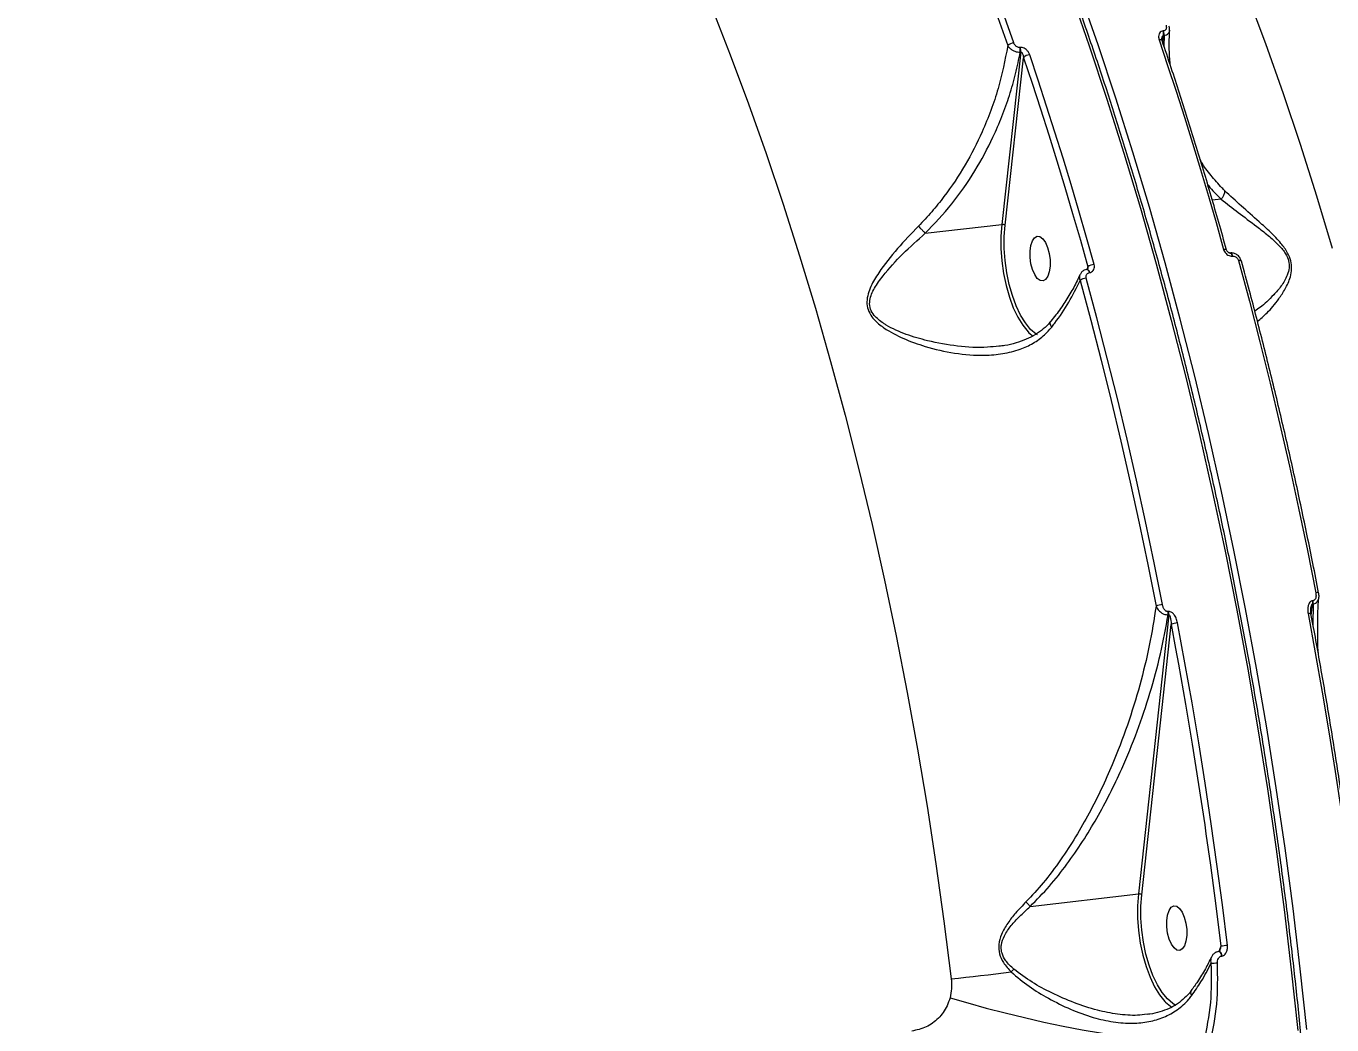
# Model space of a CAD drawing. Header units: millimetres. Extents: x 10684 to 26054, y -4768 to 6894.
# Drawn here: x 18638.1 to 18899.5, y -2797.3 to -2597.4 of the extents above; entities that cross this region are included whole.
import ezdxf

# ---------------------------------------------------------------- set-up
doc = ezdxf.new("R2010")
doc.units = ezdxf.units.MM
doc.layers.add('DIKOM_ОБЪЕКТ', color=7, linetype='Continuous')
doc.layers.add('DIKOM_РАЗМЕР_ОБЪЕКТА', color=7, linetype='Continuous')
doc.styles.add('style1', font='arial.ttf', dxfattribs={"width": 0.8})
doc.dimstyles.new('1-50', dxfattribs={"dimtxt": 300, "dimasz": 200, "dimexe": 100, "dimexo": 0, "dimgap": 100, "dimtad": 1, "dimtxsty": 'style1', "dimcen": 200, "dimclrd": 7, "dimclre": 7, "dimclrt": 7, "dimadec": 1, "dimazin": 2, "dimtfac": 1, "dimtmove": 0, "dimatfit": 2, "dimfxl": 0, "dimlwd": 25, "dimlwe": 18, "dimarcsym": 0})

# ---------------------------------------------------------------- blocks, each defined once
blk = doc.blocks.new('*D12')
at = {"layer": 'Defpoints', "color": 0, "transparency": 16777216}
for p in [(20201.02, 3555.88), (18130.62, -3300.31), (24750.12, -3300.31)]:
    blk.add_point(p, dxfattribs=at)
at = {"layer": 'DIKOM_РАЗМЕР_ОБЪЕКТА', "color": 7, "lineweight": 18, "transparency": 16777216}
for p, q in [((20201.02, 3555.88), (24850.12, 3555.88)), ((18130.62, -3300.31), (24850.12, -3300.31))]:
    blk.add_line(p, q, dxfattribs=at)
at = {"layer": 'DIKOM_РАЗМЕР_ОБЪЕКТА', "color": 7, "lineweight": 25, "transparency": 16777216}
blk.add_line((24750.12, 3355.88), (24750.12, -3100.31), dxfattribs=at)
at = {"layer": 'DIKOM_РАЗМЕР_ОБЪЕКТА', "color": 7, "transparency": 16777216}
for points in [[(24716.79, 3355.88), (24783.45, 3355.88), (24750.12, 3555.88)], [(24716.79, -3100.31), (24783.45, -3100.31), (24750.12, -3300.31)]]:
    blk.add_solid(points, dxfattribs=at)
at = {"layer": 'DIKOM_РАЗМЕР_ОБЪЕКТА', "color": 7, "transparency": 16777216, "insert": (24496.95, 958.92), "char_height": 300, "attachment_point": 5, "rotation": 90, "style": 'style1'}
blk.add_mtext('6850', dxfattribs=at)

msp = doc.modelspace()

# ---------------------------------------------------------------- linework, layer by layer
at = {"layer": 'DIKOM_ОБЪЕКТ', "color": 7, "linetype": 'Continuous', "lineweight": 15}
for p, q in [((18865.796, -2598.388), (18865.703, -2598.399)), ((18865.649, -2600.712), (18865.804, -2599.302)), ((18865.804, -2599.302), (18865.896, -2599.292)), ((18865.896, -2599.292), (18865.892, -2601.439)), ((18837.212, -2602.602), (18833.415, -2637.118)), ((18834.081, -2637.275), (18837.77, -2603.746)), ((18837.112, -2601.699), (18837.02, -2601.71)), ((18837.12, -2602.613), (18837.212, -2602.602)), ((18877.339, -2632.049), (18875.556, -2632.254)), ((18818.083, -2638.888), (18833.415, -2637.118)), ((18879.121, -2642.84), (18879.092, -2642.843)), ((18850.653, -2645.609), (18850.447, -2646.168)), ((18879.577, -2643.456), (18879.607, -2643.453)), ((18850.501, -2646.143), (18850.472, -2646.147)), ((18850.957, -2646.76), (18850.986, -2646.756)), ((18838.862, -2658.786), (18839.703, -2659.51)), ((18895.388, -2715.416), (18895.655, -2713.091)), ((18895.735, -2712.438), (18895.627, -2712.451)), ((18895.655, -2713.091), (18895.764, -2713.078)), ((18895.764, -2713.078), (18895.724, -2717.233)), ((18866.844, -2715.228), (18860.782, -2771.125)), ((18866.814, -2714.596), (18866.705, -2714.609)), ((18866.735, -2715.241), (18866.844, -2715.228)), ((18861.448, -2771.28), (18867.315, -2717.18)), ((18867.315, -2717.18), (18868.213, -2721.973)), ((18839.117, -2773.626), (18860.782, -2771.125)), ((18876.934, -2782.606), (18876.856, -2782.615)), ((18877.263, -2781.585), (18876.887, -2782.611)), ((18876.934, -2782.606), (18876.978, -2782.606)), ((18877.404, -2783.554), (18877.482, -2783.544)), ((18868.244, -2793.433), (18867.909, -2793.242))]:
    msp.add_line(p, q, dxfattribs=at)
at = {"layer": 'DIKOM_ОБЪЕКТ', "color": 7, "linetype": 'Continuous', "lineweight": 15, "flags": 128}
for points in [[(18805.566, -2530.279), (18809.494, -2538.557), (18813.342, -2547.02), (18817.108, -2555.662), (18820.789, -2564.477), (18824.382, -2573.458), (18827.885, -2582.6), (18831.295, -2591.896), (18834.611, -2601.34)], [(18835.814, -2600.783), (18832.491, -2591.318), (18829.073, -2582.001), (18825.562, -2572.839), (18821.961, -2563.838), (18818.273, -2555.004), (18814.499, -2546.343), (18810.642, -2537.861), (18806.705, -2529.565)], [(18894.459, -2798.226), (18893.168, -2786.107), (18891.724, -2774.005), (18890.127, -2761.928), (18888.379, -2749.887), (18886.48, -2737.893), (18884.434, -2725.954), (18882.241, -2714.083), (18879.904, -2702.288), (18877.423, -2690.579), (18874.803, -2678.966), (18872.044, -2667.459), (18869.149, -2656.068), (18866.12, -2644.802), (18862.96, -2633.671), (18859.672, -2622.684), (18856.258, -2611.851), (18852.722, -2601.18), (18849.065, -2590.68)], [(18847.278, -2590.886), (18850.935, -2601.386), (18854.471, -2612.057), (18857.885, -2622.89), (18861.173, -2633.877), (18864.333, -2645.009), (18867.362, -2656.274), (18870.257, -2667.665), (18873.016, -2679.172), (18875.636, -2690.785), (18878.117, -2702.494), (18880.454, -2714.289), (18882.647, -2726.161), (18884.693, -2738.099), (18886.592, -2750.093), (18888.34, -2762.134), (18889.937, -2774.211), (18891.381, -2786.314), (18892.672, -2798.432)], [(18899.66, -2641.944), (18896.498, -2631.464), (18893.21, -2621.14), (18889.799, -2610.982), (18886.269, -2600.998), (18882.623, -2591.198)], [(18775.31, -2593.545), (18779.069, -2603.151), (18782.715, -2612.951), (18786.246, -2622.934), (18789.656, -2633.093), (18792.944, -2643.417), (18796.107, -2653.897), (18799.14, -2664.523), (18802.043, -2675.285), (18804.811, -2686.173), (18807.442, -2697.177), (18809.935, -2708.287), (18812.286, -2719.492), (18814.493, -2730.783), (18816.554, -2742.148), (18818.468, -2753.577), (18820.232, -2765.059), (18821.845, -2776.584), (18823.306, -2788.14)], [(18865.521, -2600.331), (18865.505, -2600.297), (18865.445, -2600.237), (18865.352, -2600.192), (18865.229, -2600.166), (18865.081, -2600.157), (18864.913, -2600.168)], [(18864.913, -2600.168), (18866.628, -2605.285), (18868.314, -2610.441), (18869.973, -2615.635), (18871.602, -2620.865), (18873.203, -2626.131), (18874.774, -2631.431), (18876.316, -2636.765), (18877.827, -2642.131)], [(18837.77, -2603.746), (18839.481, -2608.851), (18841.163, -2613.995), (18842.818, -2619.176), (18844.443, -2624.393), (18846.04, -2629.646), (18847.608, -2634.934), (18849.146, -2640.255), (18850.653, -2645.609)], [(18851.916, -2645.122), (18850.405, -2639.755), (18848.864, -2634.422), (18847.292, -2629.121), (18845.692, -2623.856), (18844.062, -2618.625), (18842.404, -2613.432), (18840.717, -2608.276), (18839.002, -2603.159)], [(18833.415, -2637.118), (18833.247, -2639.47), (18833.252, -2641.928), (18833.429, -2644.435), (18833.776, -2646.931), (18834.282, -2649.359), (18834.937, -2651.662), (18835.726, -2653.786), (18836.629, -2655.681), (18837.626, -2657.303), (18838.694, -2658.615), (18838.862, -2658.786)], [(18840.542, -2659.235), (18840.278, -2659.06), (18839.199, -2658.119), (18838.164, -2656.848), (18837.197, -2655.274), (18836.321, -2653.437), (18835.556, -2651.377), (18834.921, -2649.144), (18834.43, -2646.789), (18834.095, -2644.369), (18833.923, -2641.938), (18833.918, -2639.555), (18834.081, -2637.275)], [(18839.238, -2641.331), (18839.545, -2640.416), (18839.976, -2639.787), (18840.496, -2639.496), (18841.065, -2639.566), (18841.635, -2639.992), (18842.161, -2640.739), (18842.599, -2641.746), (18842.915, -2642.933), (18843.083, -2644.202), (18843.088, -2645.451), (18842.931, -2646.579), (18842.625, -2647.494), (18842.194, -2648.123), (18841.673, -2648.414), (18841.105, -2648.344), (18840.535, -2647.918), (18840.009, -2647.171), (18839.571, -2646.164), (18839.255, -2644.977), (18839.087, -2643.708), (18839.082, -2642.459), (18839.238, -2641.331)], [(18878.421, -2642.247), (18878.406, -2642.216), (18878.351, -2642.171), (18878.261, -2642.138), (18878.141, -2642.121), (18877.994, -2642.118), (18877.827, -2642.131)], [(18879.093, -2642.843), (18879.099, -2642.842), (18879.207, -2642.863), (18879.315, -2642.941), (18879.416, -2643.071), (18879.506, -2643.246), (18879.577, -2643.456)], [(18879.122, -2642.84), (18879.128, -2642.839), (18879.236, -2642.86), (18879.344, -2642.938), (18879.446, -2643.068), (18879.535, -2643.243), (18879.607, -2643.453)], [(18881.397, -2644.475), (18881.372, -2644.433), (18881.313, -2644.393), (18881.223, -2644.365), (18881.105, -2644.351), (18880.964, -2644.35), (18880.804, -2644.362)], [(18880.804, -2644.362), (18882.987, -2652.468), (18885.101, -2660.639), (18887.145, -2668.873), (18889.118, -2677.166), (18891.02, -2685.513), (18892.849, -2693.911), (18894.605, -2702.358), (18896.287, -2710.848)], [(18865.575, -2713.196), (18863.912, -2704.857), (18862.178, -2696.561), (18860.374, -2688.312), (18858.5, -2680.112), (18856.556, -2671.966), (18854.544, -2663.876), (18852.465, -2655.847), (18850.319, -2647.881)], [(18850.472, -2646.147), (18850.478, -2646.146), (18850.586, -2646.167), (18850.694, -2646.245), (18850.796, -2646.375), (18850.885, -2646.55), (18850.957, -2646.76)], [(18850.5, -2646.144), (18850.508, -2646.143), (18850.616, -2646.163), (18850.724, -2646.241), (18850.825, -2646.372), (18850.914, -2646.547), (18850.986, -2646.756)], [(18849.084, -2648.334), (18851.225, -2656.283), (18853.3, -2664.294), (18855.307, -2672.366), (18857.247, -2680.494), (18859.117, -2688.676), (18860.917, -2696.907), (18862.647, -2705.185), (18864.306, -2713.505)], [(18894.742, -2715), (18896.192, -2722.862), (18897.577, -2730.753), (18898.898, -2738.672), (18900.153, -2746.613), (18901.343, -2754.577), (18902.467, -2762.557), (18903.525, -2770.554), (18904.515, -2778.562)], [(18878.589, -2781.423), (18877.581, -2773.287), (18876.504, -2765.164), (18875.358, -2757.057), (18874.144, -2748.968), (18872.863, -2740.901), (18871.514, -2732.86), (18870.099, -2724.846), (18868.618, -2716.864)], [(18868.213, -2721.973), (18868.793, -2725.143), (18870.204, -2733.138), (18871.55, -2741.16), (18872.828, -2749.208), (18874.039, -2757.277), (18874.297, -2759.056)], [(18874.297, -2759.056), (18875.182, -2765.365), (18876.257, -2773.469), (18877.263, -2781.585)], [(18860.782, -2771.125), (18860.614, -2773.477), (18860.619, -2775.935), (18860.797, -2778.441), (18861.143, -2780.938), (18861.649, -2783.366), (18862.304, -2785.669), (18863.093, -2787.793), (18863.996, -2789.688), (18864.993, -2791.31), (18866.061, -2792.621), (18866.229, -2792.793)], [(18867.909, -2793.242), (18867.644, -2793.067), (18866.565, -2792.126), (18865.53, -2790.854), (18864.563, -2789.28), (18863.687, -2787.442), (18862.923, -2785.383), (18862.288, -2783.149), (18861.797, -2780.795), (18861.461, -2778.374), (18861.289, -2775.944), (18861.285, -2773.56), (18861.448, -2771.28)], [(18866.605, -2775.338), (18866.912, -2774.423), (18867.343, -2773.794), (18867.864, -2773.503), (18868.432, -2773.573), (18869.002, -2773.999), (18869.528, -2774.746), (18869.966, -2775.753), (18870.282, -2776.939), (18870.449, -2778.209), (18870.455, -2779.458), (18870.299, -2780.586), (18869.992, -2781.501), (18869.561, -2782.13), (18869.04, -2782.421), (18868.472, -2782.35), (18867.902, -2781.925), (18867.376, -2781.178), (18866.938, -2780.171), (18866.622, -2778.984), (18866.455, -2777.715), (18866.449, -2776.466), (18866.605, -2775.338)], [(18876.855, -2782.615), (18876.917, -2782.618), (18877.045, -2782.683), (18877.167, -2782.822), (18877.272, -2783.026), (18877.354, -2783.276), (18877.404, -2783.554)], [(18876.978, -2782.606), (18876.995, -2782.609), (18877.123, -2782.674), (18877.245, -2782.813), (18877.35, -2783.017), (18877.432, -2783.267), (18877.482, -2783.544)], [(18823.306, -2788.14), (18824.737, -2787.975), (18826.192, -2787.806), (18827.67, -2787.634), (18829.168, -2787.459), (18830.685, -2787.281), (18832.217, -2787.101), (18833.763, -2786.919), (18835.319, -2786.735)], [(18823.058, -2791.881), (18826.61, -2792.934), (18830.299, -2793.958), (18834.088, -2794.941), (18837.94, -2795.873), (18841.816, -2796.747), (18845.678, -2797.553), (18849.489, -2798.284), (18853.21, -2798.931), (18856.805, -2799.489), (18860.238, -2799.953), (18863.476, -2800.317), (18866.486, -2800.577), (18869.239, -2800.733), (18871.708, -2800.781), (18873.867, -2800.722)], [(18866.229, -2792.793), (18867.174, -2793.591), (18867.463, -2793.782)]]:
    msp.add_lwpolyline(points, dxfattribs=at)
at = {"layer": 'DIKOM_ОБЪЕКТ', "color": 7, "linetype": 'Continuous', "lineweight": 15}
for centre, radius, start, end in [((18863.646, -2599.085), 2.169, 354.24389, 18.43649), ((18863.737, -2599.075), 2.17, 354.26914, 18.44279), ((18836, -2602.762), 1.988, 95.35931, 134.33343), ((18834.959, -2602.396), 2.172, 354.26704, 18.415), ((18835.055, -2602.385), 2.169, 354.24387, 18.43651), ((18839.163, -2605.083), 1.931, 94.77042, 136.17563), ((18833.55, -2638.04), 0.931, 55.25004, 98.32497), ((18852.118, -2647.525), 2.412, 94.78866, 127.38634), ((18850.558, -2650.443), 2.573, 95.33723, 124.96072), ((18896.532, -2711.661), 0.849, 67.22274, 106.78168), ((18866.045, -2717.885), 4.713, 95.72667, 111.65577), ((18893.518, -2712.864), 2.149, 353.94893, 11.08764), ((18893.608, -2712.852), 2.168, 354.02449, 11.01207), ((18864.583, -2715.026), 2.163, 354.29145, 11.10981), ((18864.688, -2715.014), 2.166, 354.32695, 11.11746), ((18894.994, -2715.81), 0.848, 67.73109, 107.26289), ((18869.066, -2721.55), 4.707, 95.45979, 111.83171), ((18860.918, -2772.049), 0.934, 55.43657, 98.37194), ((18887.618, -2860.576), 79.666, 96.50749, 97.4687), ((18819.877, -2772.585), 20.945, 317.50046, 319.60922), ((18877.618, -2809.936), 24.976, 92.35003, 95.33675)]:
    msp.add_arc(centre, radius, start, end, dxfattribs=at)
for points, knots in [([(18896.829, -2846.711), (18896.728, -2844.711), (18896.434, -2838.91), (18895.841, -2829.287), (18895.003, -2817.844), (18894.023, -2806.39), (18892.905, -2794.935), (18891.648, -2783.488), (18890.254, -2772.057), (18888.724, -2760.651), (18887.059, -2749.278), (18885.26, -2737.947), (18883.328, -2726.666), (18881.266, -2715.444), (18879.074, -2704.289), (18876.754, -2693.21), (18874.309, -2682.215), (18871.738, -2671.312), (18869.046, -2660.51), (18866.233, -2649.816), (18863.302, -2639.238), (18860.255, -2628.786), (18857.094, -2618.465), (18853.822, -2608.285), (18850.441, -2598.252), (18846.953, -2588.375), (18843.361, -2578.66), (18839.668, -2569.115), (18835.878, -2559.747), (18831.99, -2550.564), (18828.011, -2541.571), (18823.942, -2532.777), (18819.786, -2524.186), (18815.546, -2515.807), (18811.226, -2507.645), (18806.827, -2499.706), (18802.356, -2491.996), (18797.813, -2484.522), (18793.203, -2477.288), (18788.529, -2470.3), (18783.794, -2463.564), (18779.001, -2457.084), (18774.156, -2450.866), (18769.26, -2444.914), (18764.318, -2439.232), (18759.332, -2433.826), (18754.308, -2428.698), (18749.248, -2423.854), (18744.157, -2419.297), (18739.038, -2415.03), (18733.894, -2411.058), (18728.731, -2407.382), (18723.552, -2404.006), (18718.36, -2400.933), (18713.161, -2398.165), (18707.957, -2395.702), (18702.754, -2393.559), (18698.013, -2391.852), (18695.012, -2391.001), (18693.74, -2390.64)], [0, 0, 0, 0, 0.009352, 0.0271207, 0.0448898, 0.0626588, 0.0804277, 0.0981966, 0.1159655, 0.1337344, 0.1515032, 0.1692723, 0.1870413, 0.2048103, 0.2225797, 0.2403492, 0.2581188, 0.2758887, 0.2936588, 0.3114291, 0.3291997, 0.3469707, 0.364742, 0.3825137, 0.4002858, 0.4180584, 0.4358314, 0.4536051, 0.4713793, 0.4891541, 0.5069295, 0.5247055, 0.5424823, 0.56026, 0.5780383, 0.5958176, 0.6135977, 0.6313786, 0.6491606, 0.6669433, 0.6847269, 0.7025117, 0.7202971, 0.7380832, 0.7558699, 0.7736571, 0.7914445, 0.809232, 0.8270187, 0.8448047, 0.8625887, 0.8803705, 0.8981492, 0.9159239, 0.9336933, 0.9514565, 0.9692124, 0.98696, 1, 1, 1, 1]), ([(18865.703, -2598.399), (18865.642, -2598.409), (18865.429, -2598.445), (18865.125, -2598.63), (18864.873, -2599.004), (18864.76, -2599.533), (18864.859, -2599.944), (18864.913, -2600.168)], [0, 0, 0, 0, 0.0795763, 0.2756516, 0.4707461, 0.7105076, 1, 1, 1, 1]), ([(18866.299, -2597.264), (18866.335, -2597.413), (18866.4, -2597.677), (18866.324, -2598.014), (18866.165, -2598.244), (18865.972, -2598.359), (18865.836, -2598.381), (18865.796, -2598.388)], [0, 0, 0, 0, 0.30251, 0.5346429, 0.725443, 0.9170196, 1, 1, 1, 1]), ([(18865.896, -2599.292), (18865.978, -2599.276), (18866.247, -2599.225), (18866.622, -2599.04), (18866.952, -2598.696), (18867.003, -2598.401), (18867.03, -2598.244)], [0, 0, 0, 0, 0.1249256, 0.4114275, 0.6860459, 1, 1, 1, 1]), ([(18867.025, -2598.254), (18867.026, -2598.051), (18867.028, -2597.77), (18866.923, -2597.506), (18866.894, -2597.433)], [0, 0, 0, 0, 0.7204812, 1, 1, 1, 1]), ([(18867.183, -2605.294), (18867.137, -2604.864), (18866.955, -2603.174), (18866.902, -2600.817), (18867.011, -2598.874), (18867.046, -2598.246)], [0, 0, 0, 0, 0.1880747, 0.7374682, 1, 1, 1, 1]), ([(18837.02, -2601.71), (18836.933, -2601.711), (18836.758, -2601.714), (18836.488, -2601.609), (18836.233, -2601.434), (18835.999, -2601.175), (18835.871, -2600.943), (18835.821, -2600.803), (18835.814, -2600.783)], [0, 0, 0, 0, 0.1674227, 0.3345399, 0.5091337, 0.7130916, 0.9577385, 1, 1, 1, 1]), ([(18865.525, -2600.331), (18865.517, -2600.31), (18865.469, -2600.189), (18865.458, -2600.045), (18865.47, -2599.988), (18865.472, -2599.978)], [0, 0, 0, 0, 0.141868, 0.8507807, 1, 1, 1, 1]), ([(18865.475, -2599.974), (18865.485, -2599.88), (18865.506, -2599.701), (18865.581, -2599.497), (18865.666, -2599.376), (18865.733, -2599.319), (18865.783, -2599.307), (18865.804, -2599.302)], [0, 0, 0, 0, 0.3484882, 0.663667, 0.7940114, 0.9134796, 1, 1, 1, 1]), ([(18878.421, -2642.247), (18877.902, -2640.396), (18876.398, -2635.03), (18873.819, -2626.241), (18870.648, -2615.933), (18867.87, -2607.31), (18866.132, -2602.148), (18865.521, -2600.331)], [0, 0, 0, 0, 0.1293229, 0.3750558, 0.6207962, 0.8665435, 1, 1, 1, 1]), ([(18834.611, -2601.34), (18834.057, -2604.21), (18833.221, -2608.548), (18831.28, -2614.303), (18829.189, -2619.445), (18826.186, -2625.299), (18822.658, -2630.599), (18819.427, -2634.632), (18817.623, -2636.523), (18816.722, -2637.469)], [0, 0, 0, 0, 0.2227142, 0.3367322, 0.4507468, 0.6310017, 0.8132781, 0.9066457, 1, 1, 1, 1]), ([(18818.08, -2638.887), (18819.906, -2636.973), (18823.606, -2633.095), (18828.091, -2626.538), (18831.304, -2620.597), (18833.5, -2615.51), (18835.013, -2611.268), (18836.259, -2606.96), (18836.833, -2604.062), (18837.12, -2602.613)], [0, 0, 0, 0, 0.1852069, 0.3752216, 0.5580256, 0.6672698, 0.77652, 0.8882592, 1, 1, 1, 1]), ([(18834.611, -2601.34), (18834.628, -2601.368), (18834.743, -2601.561), (18835.03, -2601.887), (18835.529, -2602.241), (18836.058, -2602.479), (18836.603, -2602.619), (18836.947, -2602.615), (18837.12, -2602.613)], [0, 0, 0, 0, 0.0391445, 0.2683326, 0.4663823, 0.6436575, 0.8199203, 1, 1, 1, 1]), ([(18839.002, -2603.159), (18838.991, -2603.129), (18838.914, -2602.91), (18838.711, -2602.541), (18838.336, -2602.131), (18837.934, -2601.857), (18837.516, -2601.694), (18837.247, -2601.698), (18837.112, -2601.699)], [0, 0, 0, 0, 0.0392558, 0.2872549, 0.4951862, 0.6710205, 0.8352683, 1, 1, 1, 1]), ([(18837.212, -2602.602), (18837.236, -2602.603), (18837.282, -2602.603), (18837.376, -2602.65), (18837.487, -2602.77), (18837.602, -2602.988), (18837.704, -2603.297), (18837.751, -2603.563), (18837.767, -2603.724), (18837.77, -2603.746)], [0, 0, 0, 0, 0.0553077, 0.1097358, 0.2437042, 0.4175513, 0.6517555, 0.9518577, 1, 1, 1, 1]), ([(18878.09, -2630.385), (18877.894, -2630.193), (18876.904, -2629.227), (18875.298, -2627.316), (18873.798, -2625.438), (18873.218, -2624.273), (18873.144, -2624.125)], [0, 0, 0, 0, 0.1035808, 0.5212049, 0.9388932, 1, 1, 1, 1]), ([(18874.644, -2629.141), (18874.695, -2629.209), (18875.481, -2630.28), (18876.442, -2631.193), (18877.342, -2632.047)], [0, 0, 0, 0, 0.064047, 1, 1, 1, 1]), ([(18877.342, -2632.047), (18877.341, -2632.047), (18877.341, -2632.048), (18877.34, -2632.048), (18877.339, -2632.048), (18877.339, -2632.049)], [0, 0, 0, 0, 0.3180052, 0.6927778, 1, 1, 1, 1]), ([(18877.339, -2632.049), (18878.455, -2632.926), (18880.689, -2634.681), (18883.93, -2637.118), (18886.733, -2639.268), (18888.742, -2641.057), (18890.216, -2642.809), (18890.92, -2644.425), (18890.994, -2645.925), (18890.484, -2647.682), (18889.382, -2649.518), (18887.465, -2651.684), (18885.619, -2653.485), (18884.43, -2654.225), (18884.056, -2654.458)], [0, 0, 0, 0, 0.1307523, 0.261504, 0.3385304, 0.4151775, 0.4693303, 0.5085145, 0.5476759, 0.5952037, 0.6830445, 0.7713736, 0.9280437, 1, 1, 1, 1]), ([(18877.342, -2632.047), (18877.486, -2631.874), (18877.775, -2631.528), (18878.01, -2630.998), (18878.09, -2630.619), (18878.09, -2630.44), (18878.09, -2630.385)], [0, 0, 0, 0, 0.3252413, 0.6505295, 0.8925094, 1, 1, 1, 1]), ([(18884.588, -2656.507), (18885.227, -2655.995), (18886.561, -2654.925), (18888.557, -2652.558), (18890.192, -2650.076), (18891.152, -2648.046), (18891.521, -2646.081), (18891.366, -2644.42), (18890.636, -2642.634), (18889.188, -2640.664), (18887.186, -2638.629), (18884.473, -2636.157), (18881.305, -2633.392), (18879.169, -2631.394), (18878.09, -2630.385)], [0, 0, 0, 0, 0.1327282, 0.2772454, 0.3582983, 0.4408995, 0.4870423, 0.5263121, 0.5658165, 0.618682, 0.6893431, 0.7618784, 0.8798389, 1, 1, 1, 1]), ([(18816.722, -2637.469), (18815.303, -2638.947), (18812.427, -2641.941), (18809.228, -2645.958), (18807.378, -2649.032), (18806.614, -2651.001), (18806.335, -2652.576), (18806.569, -2654.192), (18807.518, -2655.907), (18808.752, -2657.04), (18810.853, -2658.554), (18813.783, -2660.056), (18818.543, -2661.775), (18824.02, -2663.032), (18829.269, -2663.441), (18833.672, -2663.069), (18836.934, -2662.256), (18839.741, -2660.956), (18841.858, -2659.45), (18842.957, -2658.197), (18843.418, -2657.671)], [0, 0, 0, 0, 0.0952091, 0.1929565, 0.2448015, 0.2710692, 0.2981698, 0.3242903, 0.3503879, 0.3910759, 0.4019442, 0.471963, 0.5438086, 0.6393981, 0.7378535, 0.798855, 0.8613664, 0.9113756, 0.9628374, 1, 1, 1, 1]), ([(18816.722, -2637.469), (18816.77, -2637.518), (18816.929, -2637.679), (18817.253, -2638.011), (18817.687, -2638.464), (18817.949, -2638.746), (18818.08, -2638.887)], [0, 0, 0, 0, 0.107442, 0.349451, 0.6747154, 1, 1, 1, 1]), ([(18832.851, -2661.458), (18832.093, -2661.551), (18829.411, -2661.879), (18824.575, -2661.593), (18819.11, -2660.609), (18814.275, -2659.222), (18811.334, -2657.92), (18809.206, -2656.595), (18807.989, -2655.629), (18807.057, -2654.09), (18806.892, -2652.676), (18807.2, -2651.353), (18807.614, -2650.457), (18808.356, -2649.108), (18810.148, -2646.655), (18813.537, -2642.977), (18816.567, -2640.252), (18818.083, -2638.888)], [0, 0, 0, 0, 0.0501933, 0.1775991, 0.305195, 0.3973631, 0.4891779, 0.5028988, 0.5531039, 0.5841671, 0.6151064, 0.6447638, 0.674614, 0.6809525, 0.7473192, 0.8736131, 1, 1, 1, 1]), ([(18818.083, -2638.888), (18818.083, -2638.888), (18818.082, -2638.888), (18818.081, -2638.888), (18818.08, -2638.888), (18818.08, -2638.887)], [0, 0, 0, 0, 0.439268, 0.773163, 1, 1, 1, 1]), ([(18877.827, -2642.131), (18877.877, -2642.271), (18877.984, -2642.57), (18878.291, -2642.968), (18878.688, -2643.275), (18879.136, -2643.461), (18879.43, -2643.458), (18879.577, -2643.456)], [0, 0, 0, 0, 0.1890235, 0.4045439, 0.6068948, 0.8034055, 1, 1, 1, 1]), ([(18879.09, -2642.843), (18879.089, -2642.843), (18879.075, -2642.846), (18879.012, -2642.844), (18878.905, -2642.813), (18878.779, -2642.747), (18878.644, -2642.637), (18878.52, -2642.482), (18878.443, -2642.338), (18878.43, -2642.265), (18878.427, -2642.248)], [0, 0, 0, 0, 0.0142039, 0.1618352, 0.2824488, 0.4086923, 0.5607059, 0.7360385, 0.9388582, 1, 1, 1, 1]), ([(18881.378, -2644.48), (18881.317, -2644.288), (18881.173, -2643.839), (18880.667, -2643.28), (18880.008, -2642.916), (18879.462, -2642.787), (18879.182, -2642.848), (18879.125, -2642.86)], [0, 0, 0, 0, 0.1994328, 0.4664126, 0.7118885, 0.9416348, 1, 1, 1, 1]), ([(18850.653, -2645.609), (18850.654, -2645.699), (18850.656, -2645.856), (18850.605, -2646.004), (18850.583, -2646.067)], [0, 0, 0, 0, 0.57511983, 1, 1, 1, 1]), ([(18850.986, -2646.756), (18851.053, -2646.745), (18851.27, -2646.708), (18851.601, -2646.523), (18851.884, -2646.148), (18852.013, -2645.654), (18851.949, -2645.299), (18851.916, -2645.122)], [0, 0, 0, 0, 0.09316788, 0.30391158, 0.53022271, 0.76519, 1, 1, 1, 1]), ([(18879.607, -2643.453), (18879.707, -2643.452), (18879.907, -2643.45), (18880.212, -2643.576), (18880.485, -2643.786), (18880.697, -2644.06), (18880.77, -2644.266), (18880.804, -2644.362)], [0, 0, 0, 0, 0.1950702, 0.3901041, 0.593298, 0.8110943, 1, 1, 1, 1]), ([(18896.86, -2710.878), (18896.478, -2708.92), (18895.369, -2703.242), (18893.436, -2693.899), (18891.021, -2682.884), (18888.479, -2671.959), (18885.813, -2661.134), (18883.441, -2651.98), (18881.937, -2646.459), (18881.397, -2644.475)], [0, 0, 0, 0, 0.0864655, 0.250752, 0.415043, 0.5793365, 0.7436328, 0.9079302, 1, 1, 1, 1]), ([(18849.059, -2647.18), (18849.021, -2647.273), (18848.641, -2648.218), (18847.661, -2650.048), (18846.097, -2652.648), (18844.605, -2654.804), (18843.561, -2656.072), (18843.22, -2656.486)], [0, 0, 0, 0, 0.0304767, 0.3086213, 0.5868857, 0.8649748, 1, 1, 1, 1]), ([(18849.076, -2647.185), (18849.019, -2647.359), (18848.901, -2647.716), (18849.022, -2648.124), (18849.084, -2648.334)], [0, 0, 0, 0, 0.4860217, 1, 1, 1, 1]), ([(18850.474, -2646.161), (18850.292, -2646.194), (18849.888, -2646.265), (18849.375, -2646.638), (18849.173, -2647.009), (18849.078, -2647.183)], [0, 0, 0, 0, 0.3018369, 0.6716919, 1, 1, 1, 1]), ([(18850.319, -2647.881), (18850.297, -2647.76), (18850.254, -2647.518), (18850.343, -2647.18), (18850.536, -2646.921), (18850.763, -2646.792), (18850.912, -2646.767), (18850.957, -2646.76)], [0, 0, 0, 0, 0.2336315, 0.4673486, 0.6955641, 0.9087929, 1, 1, 1, 1]), ([(18850.587, -2646.068), (18850.586, -2646.072), (18850.576, -2646.122), (18850.543, -2646.116), (18850.56, -2646.145), (18850.502, -2646.143), (18850.499, -2646.142)], [0, 0, 0, 0, 0.0378274, 0.4878006, 0.9795202, 1, 1, 1, 1]), ([(18843.418, -2657.671), (18843.619, -2657.411), (18844.88, -2655.774), (18846.999, -2652.655), (18848.38, -2649.793), (18849.084, -2648.334)], [0, 0, 0, 0, 0.0849903, 0.5334696, 1, 1, 1, 1]), ([(18843.235, -2656.474), (18843.178, -2656.554), (18842.749, -2657.149), (18841.731, -2658.06), (18840.16, -2659.211), (18838.328, -2660.153), (18836.274, -2660.878), (18834.424, -2661.324), (18833.244, -2661.458), (18832.853, -2661.502)], [0, 0, 0, 0, 0.02540613, 0.18834689, 0.35718826, 0.53447136, 0.71791259, 0.90652641, 1, 1, 1, 1]), ([(18843.418, -2657.671), (18843.405, -2657.65), (18843.296, -2657.475), (18843.149, -2657.143), (18843.098, -2656.742), (18843.212, -2656.571), (18843.264, -2656.493)], [0, 0, 0, 0, 0.0451652, 0.3643005, 0.7077671, 1, 1, 1, 1]), ([(18896.287, -2710.848), (18896.319, -2711.127), (18896.366, -2711.533), (18896.237, -2712.012), (18896.088, -2712.259), (18895.913, -2712.4), (18895.79, -2712.426), (18895.735, -2712.438)], [0, 0, 0, 0, 0.4299696, 0.6257453, 0.7881464, 0.9053064, 1, 1, 1, 1]), ([(18896.907, -2711.78), (18896.916, -2711.727), (18896.961, -2711.43), (18896.89, -2711.128), (18896.832, -2710.88)], [0, 0, 0, 0, 0.1784586, 1, 1, 1, 1]), ([(18864.306, -2713.505), (18863.89, -2716.138), (18863.059, -2721.404), (18861.109, -2729.368), (18858.652, -2737.345), (18855.366, -2745.933), (18851.835, -2753.395), (18848.251, -2759.7), (18845.201, -2764.381), (18841.922, -2768.79), (18839.434, -2771.455), (18838.261, -2772.712)], [0, 0, 0, 0, 0.1269748, 0.2539553, 0.3836716, 0.5133741, 0.6746734, 0.7565613, 0.8384273, 0.9238217, 1, 1, 1, 1]), ([(18864.306, -2713.505), (18864.431, -2713.754), (18864.676, -2714.242), (18865.264, -2714.794), (18865.829, -2715.102), (18866.31, -2715.245), (18866.591, -2715.242), (18866.735, -2715.241)], [0, 0, 0, 0, 0.27363131, 0.53725762, 0.72082635, 0.85655941, 1, 1, 1, 1]), ([(18866.705, -2714.609), (18866.632, -2714.608), (18866.488, -2714.606), (18866.249, -2714.481), (18865.978, -2714.217), (18865.72, -2713.769), (18865.625, -2713.394), (18865.575, -2713.196)], [0, 0, 0, 0, 0.1190633, 0.2374796, 0.412409, 0.6910435, 1, 1, 1, 1]), ([(18895.627, -2712.451), (18895.541, -2712.47), (18895.348, -2712.514), (18895.072, -2712.741), (18894.828, -2713.144), (18894.642, -2713.867), (18894.657, -2714.523), (18894.734, -2714.953), (18894.742, -2715)], [0, 0, 0, 0, 0.0933625, 0.2087485, 0.37208, 0.5793043, 0.9536188, 1, 1, 1, 1]), ([(18895.279, -2714.157), (18895.28, -2714.125), (18895.289, -2713.934), (18895.353, -2713.638), (18895.444, -2713.325), (18895.538, -2713.162), (18895.608, -2713.103), (18895.64, -2713.095), (18895.655, -2713.091)], [0, 0, 0, 0, 0.0835787, 0.4905997, 0.7641824, 0.9110039, 0.9562037, 1, 1, 1, 1]), ([(18895.764, -2713.078), (18895.872, -2713.055), (18896.111, -2713.005), (18896.451, -2712.808), (18896.736, -2712.475), (18896.908, -2712.113), (18896.894, -2711.862), (18896.89, -2711.788)], [0, 0, 0, 0, 0.1636286, 0.3588084, 0.6083263, 0.8829143, 1, 1, 1, 1]), ([(18896.812, -2723.232), (18896.807, -2723.178), (18896.662, -2721.406), (18896.658, -2717.858), (18896.688, -2714.092), (18896.868, -2712.058), (18896.892, -2711.788)], [0, 0, 0, 0, 0.01447446, 0.47558236, 0.93023036, 1, 1, 1, 1]), ([(18839.11, -2773.624), (18840.413, -2772.297), (18843.033, -2769.626), (18846.48, -2765.226), (18849.631, -2760.659), (18852.486, -2755.935), (18855.095, -2751.074), (18857.852, -2745.283), (18860.604, -2738.57), (18863.184, -2730.884), (18865.303, -2723.09), (18866.258, -2717.857), (18866.735, -2715.241)], [0, 0, 0, 0, 0.0822836, 0.1655647, 0.2475173, 0.3294912, 0.4129263, 0.4963684, 0.6209047, 0.7454529, 0.8727295, 1, 1, 1, 1]), ([(18868.618, -2716.864), (18868.538, -2716.548), (18868.385, -2715.942), (18867.964, -2715.223), (18867.527, -2714.801), (18867.151, -2714.602), (18866.926, -2714.598), (18866.814, -2714.596)], [0, 0, 0, 0, 0.30887985, 0.59232293, 0.76972966, 0.88448638, 1, 1, 1, 1]), ([(18866.844, -2715.228), (18866.859, -2715.229), (18866.893, -2715.23), (18866.951, -2715.267), (18867.053, -2715.397), (18867.268, -2716.022), (18867.294, -2716.661), (18867.315, -2717.18)], [0, 0, 0, 0, 0.0232583, 0.0520217, 0.104287, 0.273342, 1, 1, 1, 1]), ([(18895.322, -2715.025), (18895.309, -2714.966), (18895.244, -2714.672), (18895.263, -2714.384), (18895.278, -2714.153)], [0, 0, 0, 0, 0.2003172, 1, 1, 1, 1]), ([(18905.075, -2778.502), (18904.832, -2776.497), (18904.126, -2770.682), (18902.853, -2761.073), (18901.213, -2749.693), (18899.438, -2738.354), (18897.563, -2727.262), (18896.157, -2719.499), (18895.403, -2715.494), (18895.315, -2715.025)], [0, 0, 0, 0, 0.0939965, 0.2725888, 0.4511872, 0.6297842, 0.808382, 0.9775825, 1, 1, 1, 1]), ([(18838.261, -2772.712), (18837.556, -2773.442), (18836.261, -2774.786), (18834.586, -2776.939), (18833.352, -2779.026), (18832.709, -2781.16), (18832.863, -2783.153), (18833.759, -2785.065), (18834.75, -2786.126), (18835.319, -2786.735)], [0, 0, 0, 0, 0.1839937, 0.3384077, 0.4956233, 0.6241659, 0.7374533, 0.849211, 1, 1, 1, 1]), ([(18835.829, -2786.157), (18835.255, -2785.632), (18834.272, -2784.73), (18833.416, -2783.135), (18833.28, -2782.005), (18833.394, -2780.808), (18833.958, -2779.298), (18835.255, -2777.427), (18837.033, -2775.501), (18838.38, -2774.289), (18839.117, -2773.626)], [0, 0, 0, 0, 0.15040299, 0.25790847, 0.34207621, 0.3655574, 0.49050176, 0.64881951, 0.80793302, 1, 1, 1, 1]), ([(18838.261, -2772.712), (18838.289, -2772.742), (18838.441, -2772.901), (18838.748, -2773.227), (18838.981, -2773.483), (18839.11, -2773.624)], [0, 0, 0, 0, 0.0927299, 0.4978406, 1, 1, 1, 1]), ([(18839.117, -2773.626), (18839.116, -2773.626), (18839.114, -2773.626), (18839.112, -2773.626), (18839.111, -2773.625), (18839.11, -2773.624)], [0, 0, 0, 0, 0.4129832, 0.7586738, 1, 1, 1, 1]), ([(18877.482, -2783.544), (18877.605, -2783.515), (18877.85, -2783.456), (18878.184, -2783.168), (18878.47, -2782.7), (18878.627, -2782.079), (18878.601, -2781.63), (18878.589, -2781.423)], [0, 0, 0, 0, 0.1522433, 0.3040328, 0.508002, 0.7732692, 1, 1, 1, 1]), ([(18875.397, -2783.743), (18875.005, -2784.534), (18874.194, -2786.174), (18872.819, -2788.429), (18871.76, -2789.874), (18871.323, -2790.469)], [0, 0, 0, 0, 0.3540598, 0.7336513, 1, 1, 1, 1]), ([(18875.427, -2783.744), (18875.402, -2783.784), (18875.268, -2783.998), (18875.209, -2784.464), (18875.268, -2784.878), (18875.295, -2785.068)], [0, 0, 0, 0, 0.1100256, 0.5928873, 1, 1, 1, 1]), ([(18876.859, -2782.634), (18876.697, -2782.659), (18876.345, -2782.713), (18875.889, -2783.042), (18875.564, -2783.399), (18875.462, -2783.666), (18875.431, -2783.746)], [0, 0, 0, 0, 0.2545663, 0.5547983, 0.8662762, 1, 1, 1, 1]), ([(18876.594, -2784.981), (18876.596, -2784.811), (18876.601, -2784.475), (18876.757, -2784.044), (18876.98, -2783.747), (18877.203, -2783.594), (18877.347, -2783.565), (18877.404, -2783.554)], [0, 0, 0, 0, 0.2717409, 0.5388325, 0.7375605, 0.8966425, 1, 1, 1, 1]), ([(18877.088, -2782.326), (18877.078, -2782.36), (18877.052, -2782.447), (18876.988, -2782.543), (18876.94, -2782.595), (18876.917, -2782.609), (18876.919, -2782.609), (18876.919, -2782.609)], [0, 0, 0, 0, 0.2206756, 0.5636, 0.8006961, 0.9654435, 1, 1, 1, 1]), ([(18877.263, -2781.585), (18877.245, -2781.715), (18877.213, -2781.963), (18877.13, -2782.209), (18877.09, -2782.327)], [0, 0, 0, 0, 0.5245511, 1, 1, 1, 1]), ([(18835.319, -2786.735), (18836.478, -2787.726), (18838.797, -2789.709), (18842.866, -2792.128), (18847.166, -2794.275), (18851.543, -2795.862), (18855.745, -2796.813), (18859.5, -2797.098), (18862.893, -2796.764), (18865.897, -2795.895), (18868.599, -2794.398), (18870.385, -2792.805), (18871.229, -2791.726), (18871.418, -2791.484)], [0, 0, 0, 0, 0.1039358, 0.2080577, 0.3213654, 0.4346145, 0.5351306, 0.6355705, 0.7202663, 0.8048991, 0.8901551, 0.9753328, 1, 1, 1, 1]), ([(18862.492, -2795.196), (18861.863, -2795.277), (18859.967, -2795.521), (18856.613, -2795.249), (18852.366, -2794.424), (18847.923, -2792.985), (18843.551, -2791.037), (18839.411, -2788.864), (18837.022, -2787.059), (18835.829, -2786.157)], [0, 0, 0, 0, 0.0724661, 0.2186845, 0.3650299, 0.5313205, 0.6976988, 0.8489889, 1, 1, 1, 1]), ([(18871.418, -2791.484), (18872.071, -2790.555), (18873.567, -2788.426), (18874.672, -2786.278), (18875.295, -2785.068)], [0, 0, 0, 0, 0.4365648, 1, 1, 1, 1]), ([(18875.295, -2785.068), (18875.35, -2787.679), (18875.463, -2792.966), (18874.403, -2798.115), (18873.867, -2800.722)], [0, 0, 0, 0, 0.4937659, 1, 1, 1, 1]), ([(18875.141, -2800.978), (18875.677, -2798.381), (18876.761, -2793.12), (18876.65, -2787.716), (18876.594, -2784.981)], [0, 0, 0, 0, 0.4937588, 1, 1, 1, 1]), ([(18823.306, -2788.14), (18823.313, -2788.199), (18823.386, -2788.844), (18823.421, -2790.118), (18823.18, -2791.286), (18823.058, -2791.881)], [0, 0, 0, 0, 0.0468284, 0.5142809, 1, 1, 1, 1]), ([(18823.058, -2791.881), (18822.879, -2792.431), (18822.378, -2793.97), (18820.801, -2796.109), (18818.332, -2797.936), (18816.383, -2798.356), (18815.398, -2798.568)], [0, 0, 0, 0, 0.1529649, 0.4283682, 0.7114305, 1, 1, 1, 1]), ([(18871.344, -2790.458), (18871.311, -2790.508), (18870.935, -2791.081), (18870.028, -2791.979), (18868.6, -2793.146), (18866.947, -2794.085), (18865.09, -2794.767), (18863.587, -2795.146), (18862.686, -2795.216), (18862.498, -2795.231)], [0, 0, 0, 0, 0.0167162, 0.1906826, 0.3704245, 0.5585853, 0.7517502, 0.9482682, 1, 1, 1, 1]), ([(18871.371, -2790.474), (18871.32, -2790.551), (18871.203, -2790.726), (18871.244, -2791.079), (18871.348, -2791.35), (18871.409, -2791.466), (18871.418, -2791.484)], [0, 0, 0, 0, 0.3142709, 0.7138168, 0.9554865, 1, 1, 1, 1])]:
    msp.add_open_spline(points, degree=3, knots=knots, dxfattribs=at)

# ---------------------------------------------------------------- dimensions: what is measured, and where the dimension line sits
at = {"layer": 'DIKOM_РАЗМЕР_ОБЪЕКТА'}
dim = msp.add_linear_dim(base=(24750.121, -3300.313), p1=(20201.023, 3555.882), p2=(18130.618, -3300.313), angle=90, text='6850', dimstyle='1-50', dxfattribs=at)
dim.commit()
dim.dimension.update_dxf_attribs({"geometry": '*D12', "text_midpoint": (24750.121, 958.916), "dimtype": 160})

doc.saveas('drawing.dxf')
